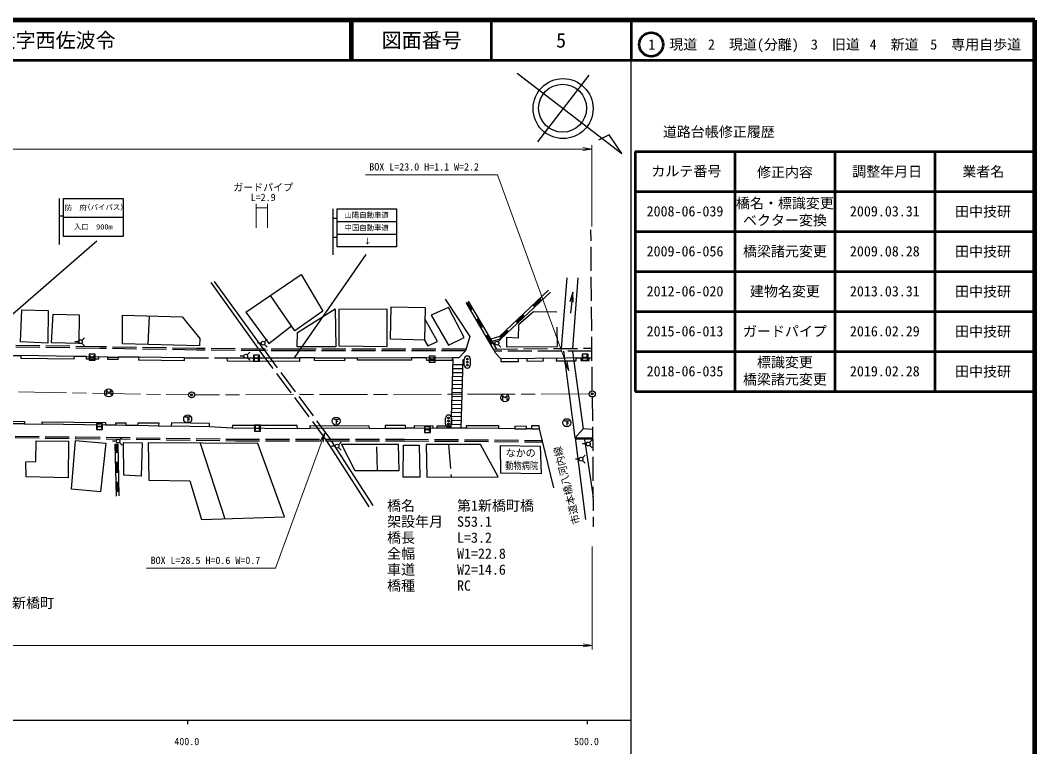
# Model space of a CAD drawing. Units: millimetres, scale not verified. Extents: x 40000 to 680000, y 20000 to 380000.
# Drawn here: x 426182 to 680000, y 198357 to 380000 of the extents above; entities that cross this region are included whole.
import ezdxf
from ezdxf.enums import TextEntityAlignment as Align

# ---------------------------------------------------------------- set-up
doc = ezdxf.new("R2010")
doc.units = ezdxf.units.MM
doc.header["$LTSCALE"] = 1000
doc.header["$PDMODE"] = 32
doc.header["$PDSIZE"] = 500
doc.linetypes.add('CHAIN', pattern=[18.5, 12, -1.5, 3.5, -1.5])
doc.linetypes.add('DASHED', pattern=[7.5, 6, -1.5])
for name, color, linetype, lineweight in [('M-BGD', 7, 'Continuous', 25), ('M-BGD-EXST', 7, 'Continuous', 25), ('M-BMK', 2, 'CHAIN', 13), ('M-BMK-SRVR', 3, 'Continuous', 25), ('M-STR-HTXT', 7, 'Continuous', 13), ('M-STR-STR1', 1, 'Continuous', 25), ('M-STR-STRC', 7, 'Continuous', 25), ('M-STR-STRD', 7, 'Continuous', 25), ('M-TTL', 2, 'Continuous', 140), ('M-TTL-BAND', 7, 'Continuous', 25), ('M-TTL-FRAM', 2, 'Continuous', 50), ('M-TTL-LINE', 7, 'Continuous', 50)]:
    doc.layers.add(name, color=color, linetype=linetype, lineweight=lineweight)
for name, color, linetype in [('M-BMK-HTXT', 7, 'Continuous'), ('M-OTRS', 6, 'Continuous'), ('M-TTL-TXT', 7, 'Continuous')]:
    doc.layers.add(name, color=color, linetype=linetype)
doc.styles.add('ＭＳ ゴシック', font='')
doc.styles.get('ＭＳ ゴシック').set_extended_font_data('MS Gothic')

# ---------------------------------------------------------------- blocks, each defined once
blk = doc.blocks.new('open_arrow')
at = {"color": 0, "linetype": 'Continuous', "lineweight": -2}
blk.add_lwpolyline([(7.5, 1.25), (0, 0), (7.5, -1.25)], dxfattribs=at)

msp = doc.modelspace()

# ---------------------------------------------------------------- hatches: boundary and pattern name
at = {"layer": 'M-BGD'}
for points in [[(554925, 308303), (556623, 309901), (556143, 310411), (554445, 308812)], [(539430, 307889), (538468, 309519), (537865, 309163), (538827, 307534)], [(541425, 303133), (542028, 303489), (540899, 305402), (540296, 305046)], [(552294, 305825), (551814, 306335), (550182, 304799), (550662, 304289)], [(548328, 302092), (547848, 302601), (546088, 300944), (546568, 300435)], [(543894, 298952), (544497, 299307), (544294, 299650), (543929, 300269), (543294, 301345), (542691, 300989)], [(450610, 271998), (450564, 274015), (449864, 273999), (449911, 271982)], [(450724, 267046), (450667, 269523), (449967, 269507), (450024, 267030)], [(450835, 262234), (450783, 264499), (450083, 264483), (450135, 262218)]]:
    msp.add_hatch(color=256, dxfattribs=at).paths.add_polyline_path(points)

# ---------------------------------------------------------------- linework, layer by layer
at = {"layer": 'M-BGD', "linetype": 'DASHED'}
for p, q in [((569290, 287322), (568964, 327607)), ((446078, 297955), (388473, 298895)), ((446085, 298355), (388480, 299295)), ((470260, 297537), (446078, 297955)), ((470265, 297937), (446085, 298355)), ((494966, 297328), (470260, 297537)), ((494968, 297728), (470265, 297937)), ((502924, 274851), (485649, 298027)), ((486919, 297943), (504063, 274851)), ((537533, 297328), (494966, 297328)), ((537673, 297728), (494968, 297728)), ((544601, 297755), (569204, 298005)), ((569210, 297265), (544914, 297223)), ((423278, 296155), (426340, 296185)), ((442751, 295959), (439730, 295914)), ((448119, 295794), (445776, 295872)), ((455852, 295794), (450697, 295794)), ((467257, 295638), (477959, 295560)), ((499831, 295560), (496003, 295560)), ((507408, 295638), (510571, 295638)), ((524046, 295716), (527795, 295716)), ((552919, 295374), (550873, 295440)), ((560310, 295440), (557010, 295506)), ((565260, 295638), (566399, 295623)), ((568531, 295595), (569223, 295604)), ((569302, 285822), (569551, 253347)), ((427236, 279071), (431714, 278987)), ((450134, 278733), (447514, 278733)), ((455626, 278649), (452584, 278649)), ((460780, 278480), (463948, 278564)), ((473496, 278395), (479157, 278057)), ((495549, 277888), (498675, 277973)), ((513504, 277888), (517475, 277973)), ((524826, 277973), (522671, 277973)), ((530487, 277973), (529388, 277888)), ((537880, 277973), (533613, 277973)), ((549957, 277877), (545822, 277888)), ((554070, 277814), (552804, 277814)), ((409901, 275826), (440152, 275451)), ((409907, 276226), (440157, 275851)), ((440152, 275451), (480038, 274851)), ((440157, 275851), (480041, 275251)), ((480038, 274851), (522322, 274851)), ((480041, 275251), (522323, 275251)), ((522322, 274851), (556956, 274551)), ((522323, 275251), (556959, 274951)), ((565031, 275626), (569380, 275626)), ((569384, 275137), (565081, 275234)), ((515548, 267310), (515332, 274017)), ((533321, 273917), (533961, 265812))]:
    msp.add_line(p, q, dxfattribs=at)
at = {"layer": 'M-BGD'}
for p, q in [((482590, 307024), (496482, 316425)), ((496482, 316425), (501914, 307233)), ((562914, 315619), (561517, 297927)), ((565681, 315619), (564312, 297955)), ((473886, 314437), (485649, 298027)), ((486919, 297943), (474772, 314659)), ((558379, 312516), (546088, 300944)), ((494916, 302324), (488782, 311214)), ((532482, 310245), (538653, 300950)), ((545409, 297763), (538309, 309788)), ((558858, 312006), (546451, 300324)), ((556143, 310411), (556623, 309901)), ((564410, 312019), (563826, 306764)), ((426272, 299611), (426542, 307637)), ((426542, 307637), (433125, 307456)), ((433125, 307456), (433035, 299251)), ((501914, 307233), (494916, 302324)), ((495542, 301906), (504943, 307860)), ((504943, 307860), (505152, 298355)), ((517947, 307756), (505883, 307651)), ((505883, 307651), (505883, 298564)), ((517947, 298459), (517947, 307756)), ((518783, 300235), (518992, 308382)), ((518992, 308382), (527452, 308173)), ((527452, 308173), (527348, 300026)), ((533301, 308173), (529019, 306293)), ((537270, 300653), (533301, 308173)), ((544601, 297755), (537706, 309432)), ((538468, 309519), (537865, 309163)), ((539430, 307889), (538827, 307534)), ((554569, 307122), (550807, 303888)), ((554445, 308812), (554925, 308303)), ((560457, 306995), (554569, 307122)), ((434027, 299341), (434387, 306554)), ((434387, 306554), (440880, 306374)), ((440880, 306374), (440790, 299160)), ((451777, 299086), (451777, 306293)), ((451777, 306293), (466714, 305875)), ((458409, 306108), (458071, 298915)), ((466714, 305875), (471101, 300444)), ((482590, 307024), (488335, 299191)), ((530586, 299713), (527416, 305367)), ((529019, 306293), (533301, 298773)), ((540899, 305402), (540296, 305046)), ((550182, 304799), (550662, 304289)), ((551814, 306335), (552294, 305825)), ((488335, 299191), (494029, 303609)), ((542028, 303489), (541425, 303133)), ((547848, 302601), (548328, 302092)), ((550807, 303888), (550741, 300522)), ((560574, 298410), (560508, 303228)), ((433035, 299251), (426272, 299611)), ((471101, 300444), (470996, 298564)), ((495438, 298355), (495542, 301906)), ((527348, 300026), (518783, 300235)), ((527348, 300026), (528183, 298564)), ((528183, 298564), (530586, 299713)), ((533301, 298773), (537270, 300653)), ((538653, 300950), (537560, 297356)), ((543294, 301345), (542691, 300989)), ((546088, 300944), (543929, 300269)), ((546451, 300324), (544294, 299650)), ((546088, 300944), (546568, 300435)), ((550741, 300522), (547837, 300654)), ((547837, 300654), (547837, 298344)), ((440790, 299160), (434027, 299341)), ((470996, 298564), (451777, 299086)), ((505152, 298355), (495438, 298355)), ((505883, 298564), (517947, 298459)), ((537560, 297356), (535919, 295638)), ((544497, 299307), (543894, 298952)), ((545065, 296760), (544601, 297755)), ((547837, 298344), (560574, 298410)), ((439730, 295914), (426340, 296185)), ((426340, 296185), (426340, 295508)), ((426340, 295508), (439685, 295373)), ((439685, 295373), (439730, 295914)), ((442751, 295238), (442751, 295959)), ((442751, 295959), (445776, 295872)), ((445776, 295247), (442751, 295238)), ((445776, 295872), (445776, 295247)), ((448119, 295169), (448119, 295794)), ((448119, 295794), (450697, 295794)), ((450619, 295169), (448119, 295169)), ((450697, 295794), (450619, 295169)), ((455852, 295794), (455774, 295091)), ((455774, 295091), (467257, 294935)), ((467257, 295638), (455852, 295794)), ((467257, 294935), (467257, 295638)), ((478037, 294779), (477959, 295560)), ((477959, 295560), (496003, 295560)), ((496003, 294700), (478037, 294779)), ((496003, 295560), (496003, 294700)), ((499831, 295560), (507408, 295638)), ((499831, 294935), (499831, 295560)), ((507330, 294857), (499831, 294935)), ((507408, 295638), (507330, 294857)), ((510571, 295638), (524046, 295716)), ((510571, 295013), (510571, 295638)), ((524046, 295013), (510571, 295013)), ((524046, 295716), (524046, 295013)), ((527874, 294935), (527795, 295716)), ((527795, 295716), (534279, 295638)), ((534279, 294935), (527874, 294935)), ((534006, 277973), (534494, 295280)), ((535919, 295638), (534279, 295638)), ((534279, 295638), (534279, 294935)), ((536507, 277973), (536993, 295210)), ((546451, 295308), (545065, 296760)), ((550873, 295440), (546451, 295308)), ((546451, 295308), (546451, 294714)), ((546451, 294714), (550873, 294714)), ((550873, 294714), (550873, 295440)), ((557010, 295506), (552919, 295374)), ((552919, 295374), (552919, 294780)), ((552919, 294780), (557076, 294846)), ((557076, 294846), (557010, 295506)), ((560310, 295440), (560244, 294846)), ((560244, 294846), (565260, 294846)), ((565260, 295638), (560310, 295440)), ((565260, 294846), (565260, 295638)), ((566399, 295623), (566399, 294930)), ((566399, 295623), (568531, 295595)), ((566399, 294930), (568531, 294930)), ((568531, 294930), (568531, 295595)), ((536925, 292816), (534426, 292887)), ((536954, 293816), (534455, 293886)), ((536841, 289818), (534342, 289888)), ((536869, 290817), (534370, 290888)), ((536897, 291817), (534398, 291887)), ((536756, 286819), (534257, 286889)), ((536785, 287818), (534286, 287889)), ((536813, 288818), (534314, 288888)), ((536700, 284819), (534201, 284890)), ((536728, 285819), (534229, 285889)), ((536616, 281821), (534117, 281891)), ((536644, 282820), (534145, 282891)), ((536672, 283820), (534173, 283890)), ((420054, 279832), (427236, 279663)), ((427236, 279663), (427236, 279071)), ((431714, 278987), (431630, 279578)), ((431630, 279578), (447514, 279409)), ((447514, 279409), (447514, 278733)), ((450049, 279325), (452584, 279325)), ((450134, 278733), (450049, 279325)), ((452584, 279325), (452584, 278649)), ((455626, 278649), (455710, 279325)), ((455710, 279325), (460864, 279325)), ((460864, 279325), (460780, 278480)), ((464033, 279325), (463948, 278564)), ((473496, 279156), (464033, 279325)), ((536559, 279821), (534060, 279892)), ((536587, 280821), (534088, 280891)), ((427236, 279071), (420054, 279071)), ((447514, 278733), (431714, 278987)), ((452584, 278649), (450134, 278733)), ((460780, 278480), (455626, 278649)), ((463948, 278564), (473496, 278395)), ((473496, 278395), (473496, 279156)), ((479242, 278649), (479157, 278057)), ((479157, 278057), (495549, 277888)), ((495464, 278649), (479242, 278649)), ((495549, 277888), (495464, 278649)), ((498675, 277973), (498675, 278649)), ((498675, 278649), (513419, 278564)), ((513504, 277888), (498675, 277973)), ((513419, 278564), (513504, 277888)), ((517517, 278649), (517475, 277973)), ((517475, 277973), (522671, 277973)), ((522587, 278649), (517517, 278649)), ((522671, 277973), (522587, 278649)), ((524826, 278649), (529388, 278564)), ((524826, 277973), (524826, 278649)), ((529388, 277888), (524826, 277973)), ((529388, 278564), (529388, 277888)), ((530487, 278564), (533613, 278564)), ((530487, 277973), (530487, 278564)), ((533613, 277973), (530487, 277973)), ((533613, 278564), (533613, 277973)), ((536531, 278822), (534032, 278892)), ((537795, 278649), (545822, 278649)), ((537880, 277973), (537795, 278649)), ((545822, 277888), (537880, 277973)), ((545822, 278649), (545822, 277888)), ((552804, 278447), (549957, 278510)), ((549957, 278510), (549957, 277877)), ((549957, 277877), (552804, 277814)), ((552804, 277814), (552804, 278447)), ((556032, 278573), (554070, 278573)), ((554070, 278573), (554070, 277814)), ((554070, 277814), (556095, 277814)), ((556095, 277814), (556032, 278573)), ((559667, 263064), (556095, 277814)), ((567033, 277812), (565031, 275626)), ((569365, 277675), (567033, 277812)), ((430063, 269682), (430137, 274818)), ((430137, 274818), (438251, 274744)), ((438251, 274744), (438177, 265587)), ((438996, 262759), (440038, 274893)), ((440038, 274893), (447556, 274223)), ((447556, 274223), (446216, 262089)), ((452023, 274446), (456713, 274372)), ((452097, 266257), (452023, 274446)), ((456713, 274372), (456415, 266034)), ((458202, 274372), (458351, 264992)), ((485596, 274148), (458202, 274372)), ((471213, 274265), (477368, 255355)), ((492296, 255835), (485596, 274148)), ((513476, 258324), (502924, 274851)), ((514489, 258704), (504063, 274851)), ((565031, 275626), (567627, 255157)), ((567333, 275136), (569494, 260761)), ((449864, 273999), (450564, 274015)), ((449864, 273999), (450162, 261046)), ((449911, 271982), (450610, 271998)), ((450564, 274015), (450862, 261062)), ((506579, 274017), (520754, 274017)), ((509996, 267310), (506579, 274017)), ((520754, 274017), (520880, 267310)), ((521956, 265791), (522082, 273764)), ((522082, 273764), (526006, 273764)), ((526006, 273764), (526132, 265791)), ((541351, 273954), (527778, 273891)), ((527778, 273891), (527904, 265791)), ((545780, 265854), (541351, 273954)), ((546350, 273701), (556285, 273511)), ((546413, 266740), (546350, 273701)), ((556285, 273511), (556475, 266614)), ((427606, 269607), (430063, 269682)), ((427680, 265811), (427606, 269607)), ((449967, 269507), (450667, 269523)), ((450024, 267030), (450724, 267046)), ((520880, 267310), (509996, 267310)), ((556475, 266614), (546413, 266740)), ((438177, 265587), (427680, 265811)), ((450083, 264483), (450783, 264499)), ((456415, 266034), (452097, 266257)), ((458351, 264992), (468624, 264843)), ((468624, 264843), (471490, 255165)), ((526132, 265791), (521956, 265791)), ((527904, 265791), (545780, 265854)), ((446216, 262089), (438996, 262759)), ((450135, 262218), (450835, 262234)), ((471490, 255165), (492296, 255835))]:
    msp.add_line(p, q, dxfattribs=at)
at = {"layer": 'M-BGD-EXST'}
for p, q in [((440751, 299634), (439808, 299634)), ((441556, 299968), (442222, 300634)), ((487271, 299605), (487938, 300271)), ((545776, 299605), (546443, 300271)), ((441556, 299301), (442222, 298634)), ((482917, 296339), (483584, 297006)), ((486466, 299271), (485524, 299271)), ((487271, 298938), (487938, 298271)), ((544972, 299271), (544029, 299271)), ((545776, 298938), (546443, 298271)), ((444914, 296507), (443414, 296507)), ((443414, 296507), (443414, 295007)), ((443414, 295007), (444914, 295007)), ((443646, 295234), (443646, 296284)), ((443646, 295759), (444696, 295759)), ((444698, 295229), (444698, 296279)), ((444914, 295007), (444914, 296507)), ((482113, 296006), (481170, 296006)), ((482917, 295673), (483584, 295006)), ((486024, 296242), (484524, 296242)), ((484524, 296242), (484524, 294742)), ((484524, 294742), (486024, 294742)), ((484756, 294969), (484756, 296019)), ((484756, 295494), (485806, 295494)), ((485808, 294964), (485808, 296014)), ((486024, 294742), (486024, 296242)), ((529980, 296021), (528480, 296021)), ((528480, 296021), (528480, 294521)), ((528480, 294521), (529980, 294521)), ((528712, 294748), (528712, 295798)), ((528712, 295273), (529762, 295273)), ((529764, 294744), (529764, 295794)), ((529980, 294521), (529980, 296021)), ((537284, 293785), (537284, 295285)), ((538784, 295285), (538784, 293785)), ((568243, 296551), (566743, 296551)), ((566743, 296551), (566743, 295051)), ((566743, 295051), (568243, 295051)), ((566976, 295278), (566976, 296328)), ((566976, 295803), (568026, 295803)), ((568027, 295273), (568027, 296323)), ((568243, 295051), (568243, 296551)), ((447797, 286315), (447797, 287315)), ((447797, 287315), (448297, 286815)), ((448297, 286815), (448797, 287315)), ((448797, 287315), (448797, 286315)), ((546939, 285105), (546939, 286105)), ((546939, 286105), (547439, 285605)), ((547439, 285605), (547939, 286105)), ((547939, 286105), (547939, 285105)), ((467460, 280809), (468669, 280809)), ((468065, 280809), (468065, 279591)), ((468067, 280516), (468358, 280307)), ((468358, 280307), (468491, 280126)), ((504598, 280279), (505807, 280279)), ((505202, 280279), (505202, 279062)), ((505205, 279986), (505495, 279777)), ((505495, 279777), (505629, 279596)), ((532574, 279042), (532574, 280542)), ((534074, 280542), (534074, 279042)), ((562324, 279882), (563533, 279882)), ((562928, 279882), (562928, 278665)), ((562931, 279589), (563221, 279380)), ((563221, 279380), (563354, 279199)), ((446768, 279163), (445268, 279163)), ((445268, 279163), (445268, 277663)), ((445268, 277663), (446768, 277663)), ((445500, 277889), (445500, 278939)), ((445500, 278414), (446550, 278414)), ((446551, 277885), (446551, 278935)), ((446768, 277663), (446768, 279163)), ((486289, 278765), (484789, 278765)), ((484789, 278765), (484789, 277265)), ((484789, 277265), (486289, 277265)), ((485021, 277492), (485021, 278542)), ((485021, 278017), (486071, 278017)), ((486072, 277488), (486072, 278538)), ((486289, 277265), (486289, 278765)), ((528789, 278412), (527289, 278412)), ((527289, 278412), (527289, 276912)), ((527289, 276912), (528789, 276912)), ((527521, 277139), (527521, 278189)), ((527521, 277664), (528571, 277664)), ((528572, 277135), (528572, 278185)), ((528789, 276912), (528789, 278412)), ((450184, 274781), (449241, 274781)), ((450989, 275114), (451656, 275781)), ((450989, 274448), (451656, 273781)), ((505775, 273844), (506442, 274511)), ((568634, 274389), (569301, 275055)), ((504970, 273511), (504028, 273511)), ((505775, 273178), (506442, 272511)), ((567829, 274055), (566887, 274055)), ((568634, 273722), (569301, 273055)), ((566015, 270246), (565073, 270246)), ((566820, 270579), (567487, 271246)), ((566820, 269912), (567487, 269246))]:
    msp.add_line(p, q, dxfattribs=at)
for centre, radius in [((441222, 299634), 471), ((486938, 299271), 471), ((545443, 299271), 471), ((482584, 296006), 471), ((538034, 295285), 225), ((538034, 294535), 225), ((538034, 293785), 225), ((448297, 286815), 1000), ((547439, 285605), 1000), ((468062, 280310), 1000), ((505200, 279781), 1000), ((533324, 280542), 225), ((533324, 279792), 225), ((533324, 279042), 225), ((562926, 279383), 1000), ((450656, 274781), 471), ((568301, 274055), 471), ((505442, 273511), 471), ((566487, 270246), 471)]:
    msp.add_circle(centre, radius, dxfattribs=at)
for centre, start, end in [((538034, 295285), 0, 180), ((538034, 293785), 180, 0), ((533324, 280542), 0, 180), ((533324, 279042), 180, 0)]:
    msp.add_arc(centre, 750, start, end, dxfattribs=at)
at = {"layer": 'M-BMK'}
for p, q in [((370237, 287983), (468302, 286346)), ((568546, 286570), (469802, 286336))]:
    msp.add_line(p, q, dxfattribs=at)
at = {"layer": 'M-BMK-SRVR'}
for centre in [(469052, 286334), (569296, 286572)]:
    msp.add_circle(centre, 750, dxfattribs=at)
at = {"layer": 'M-OTRS'}
for p in [(569296, 286572), (469052, 286334)]:
    msp.add_point(p, dxfattribs=at)
at = {"layer": 'M-STR-HTXT'}
for p, q in [((69173, 347807), (569204, 347807)), ((569204, 328428), (569204, 348807)), ((485169, 328132), (485169, 334132)), ((485169, 333132), (488069, 333132)), ((488069, 328132), (488069, 334132)), ((485169, 297580), (488069, 297551)), ((569301, 248442), (569301, 222695)), ((569301, 223695), (68922, 223695))]:
    msp.add_line(p, q, dxfattribs=at)
for points in [[(563435, 292375), (545595, 341389), (512517, 341389)], [(502346, 276741), (490061, 242988), (457796, 242988)]]:
    msp.add_lwpolyline(points, dxfattribs=at)
at = {"layer": 'M-STR-STR1'}
for p, q in [((565031, 275626), (562188, 297265)), ((564389, 297181), (567033, 277812))]:
    msp.add_line(p, q, dxfattribs=at)
at = {"layer": 'M-STR-STRC'}
for p, q in [((435947, 335476), (435947, 323976)), ((436947, 335476), (451947, 335476)), ((436947, 335476), (436947, 325976)), ((451947, 335476), (451947, 325976)), ((504345, 332887), (504345, 321387)), ((505345, 332887), (520345, 332887)), ((505345, 332887), (505345, 323387)), ((520345, 332887), (520345, 323387)), ((435947, 331114), (436947, 331114)), ((451947, 330726), (436947, 330726)), ((504345, 330512), (505345, 330512)), ((505345, 329720), (520345, 329720)), ((451947, 325976), (436947, 325976)), ((504345, 325762), (505345, 325762)), ((505345, 326554), (520345, 326554)), ((412650, 296501), (445340, 324821)), ((520345, 323387), (505345, 323387)), ((494821, 295599), (512748, 321467))]:
    msp.add_line(p, q, dxfattribs=at)
at = {"layer": 'M-STR-STRD'}
for p, q in [((550517, 366793), (576700, 346660)), ((568412, 366278), (555611, 349631)), ((573543, 351366), (570841, 350060)), ((576700, 346660), (573543, 351366))]:
    msp.add_line(p, q, dxfattribs=at)
for centre, radius in [((561986, 357921), 7500), ((561866, 358024), 6000)]:
    msp.add_circle(centre, radius, dxfattribs=at)
at = {"layer": 'M-TTL'}
for p, q in [((680000, 380000), (40000, 380000)), ((680000, 20000), (680000, 380000))]:
    msp.add_line(p, q, dxfattribs=at)
at = {"layer": 'M-TTL-BAND'}
for p, q in [((579000, 20000), (579000, 370000)), ((40000, 205000), (579000, 205000)), ((468000, 205000), (468000, 204000)), ((568000, 205000), (568000, 204000))]:
    msp.add_line(p, q, dxfattribs=at)
at = {"layer": 'M-TTL-FRAM'}
for p, q in [((580000, 347197), (580000, 287197)), ((580000, 347197), (680000, 347197)), ((580000, 287197), (680000, 287197))]:
    msp.add_line(p, q, dxfattribs=at)
at = {"layer": 'M-TTL-LINE'}
for p, q in [((508747, 380000), (508747, 370000)), ((509247, 380000), (509247, 370000)), ((543997, 380000), (543997, 370000)), ((579000, 380000), (579000, 370000)), ((40000, 370000), (680000, 370000)), ((605000, 347197), (605000, 287197)), ((630000, 347197), (630000, 287197)), ((655000, 347197), (655000, 287197)), ((580000, 337197), (680000, 337197)), ((580000, 327197), (680000, 327197)), ((580000, 317197), (680000, 317197)), ((580000, 307197), (680000, 307197)), ((580000, 297197), (680000, 297197))]:
    msp.add_line(p, q, dxfattribs=at)
msp.add_circle((584031, 373958), 3000, dxfattribs=at)

# ---------------------------------------------------------------- block references
at = {"layer": 'M-BGD', "xscale": 333, "yscale": 333, "rotation": 263.7}
msp.add_blockref('open_arrow', (564410, 312019), dxfattribs=at)
at = {"layer": 'M-STR-HTXT', "xscale": 300, "yscale": 300}
for p, rotation in [((569204, 347807), 180), ((563435, 292375), 110), ((502346, 276741), 250), ((569301, 223695), 180)]:
    msp.add_blockref('open_arrow', p, dxfattribs=dict(at, rotation=rotation))

# ---------------------------------------------------------------- texts
at = {"layer": 'M-BMK-HTXT', "style": 'ＭＳ ゴシック'}
for s, height, p in [('なかの', 1833, (547640, 270333)), ('新橋町', 2566, (424111, 232259))]:
    msp.add_text(s, height=height, dxfattribs=at).set_placement(p, align=Align.BOTTOM_LEFT)
msp.add_text('市道本橋八河内線', height=1833, rotation=104.036, dxfattribs=at).set_placement((566796, 254366), align=Align.BOTTOM_LEFT)
at = {"layer": 'M-BMK-HTXT', "style": 'ＭＳ ゴシック', "width": 0.8}
msp.add_text('動物病院', height=1833, dxfattribs=at).set_placement((547520, 267176), align=Align.BOTTOM_LEFT)
at = {"layer": 'M-STR-HTXT', "style": 'ＭＳ ゴシック'}
for s, p in [('BOX L=23.0 H=1.1 W=2.2', (513517, 341889)), ('BOX L=28.5 H=0.6 W=0.7', (458796, 243488))]:
    msp.add_text(s, height=1833, dxfattribs=at).set_placement(p, align=Align.BOTTOM_LEFT)
for s, p in [('ガードパイプ', (486958, 336760)), ('L=2.9', (486958, 334260))]:
    msp.add_text(s, height=1833, dxfattribs=at).set_placement(p, align=Align.BOTTOM_CENTER)
for s, p in [('橋名\u3000\u3000\u3000第1新橋町橋', (517959, 259930)), ('架設年月\u3000S53.1', (517959, 255930)), ('橋長\u3000\u3000\u3000L=3.2', (517959, 251930)), ('全幅\u3000\u3000\u3000W1=22.8', (517959, 247930)), ('車道\u3000\u3000\u3000W2=14.6', (517959, 243930)), ('橋種\u3000\u3000\u3000RC', (517959, 239930))]:
    msp.add_text(s, height=2566, dxfattribs=at).set_placement(p, align=Align.TOP_LEFT)
at = {"layer": 'M-STR-STRC', "style": 'ＭＳ ゴシック'}
for s, p in [('防\u3000府', (440071, 333101)), ('山陽自動車道', (512845, 331304)), ('入口\u3000900m', (444447, 328351)), ('中国自動車道', (512845, 328137))]:
    msp.add_text(s, height=1320, dxfattribs=at).set_placement(p, align=Align.MIDDLE_CENTER)
msp.add_text('（バイパス）', height=1320, dxfattribs=at).set_placement((441935, 332201), align=Align.BOTTOM_LEFT)
msp.add_text('↑', height=1320, rotation=180, dxfattribs=at).set_placement((513092, 324813), align=Align.MIDDLE_CENTER)
at = {"layer": 'M-TTL-BAND', "style": 'ＭＳ ゴシック'}
for s, p in [('400.0', (467844, 198195)), ('500.0', (567844, 198195))]:
    msp.add_text(s, height=1833, dxfattribs=at).set_placement(p, align=Align.BOTTOM_CENTER)
at = {"layer": 'M-TTL-TXT', "style": 'ＭＳ ゴシック'}
msp.add_text('防府市大字西佐波令', height=3666, dxfattribs=at).set_placement((405024, 375000), align=Align.MIDDLE_LEFT)
for s, height, p in [('図面番号', 3666, (526622, 375000)), ('5', 3666, (561497, 375000)), ('1\u3000現道', 2566, (589448, 373958)), ('2\u3000現道(分離)', 2566, (609619, 373958)), ('3\u3000旧道', 2566, (630121, 373958)), ('4\u3000新道', 2566, (644824, 373958)), ('5\u3000専用自歩道', 2566, (665228, 373958)), ('道路台帳修正履歴', 2566, (600968, 352113)), ('カルテ番号', 2566, (592839, 342277)), ('修正内容', 2566, (617509, 342023)), ('調整年月日', 2566, (643089, 342197)), ('業者名', 2566, (667134, 342197)), ('橋名・標識変更', 2566, (617500, 334278)), ('2008-06-039', 2566, (592500, 332245)), ('2009.03.31', 2566, (642500, 332245)), ('田中技研', 2566, (667077, 332189)), ('ベクター変換', 2566, (617500, 330010)), ('2009-06-056', 2566, (592500, 322245)), ('橋梁諸元変更', 2566, (617500, 322245)), ('2009.08.28', 2566, (642500, 322245)), ('田中技研', 2566, (667077, 322189)), ('2012-06-020', 2566, (592500, 312245)), ('建物名変更', 2566, (617500, 312245)), ('2013.03.31', 2566, (642500, 312245)), ('田中技研', 2566, (667077, 312189)), ('2015-06-013', 2566, (592500, 302245)), ('ガードパイプ', 2566, (617500, 302245)), ('2016.02.29', 2566, (642500, 302245)), ('田中技研', 2566, (667077, 302189)), ('標識変更', 2566, (617500, 294516)), ('2018-06-035', 2566, (592500, 292245)), ('2019.02.28', 2566, (642500, 292245)), ('田中技研', 2566, (667077, 292189)), ('橋梁諸元変更', 2566, (617500, 290210))]:
    msp.add_text(s, height=height, dxfattribs=at).set_placement(p, align=Align.MIDDLE_CENTER)

doc.saveas('drawing.dxf')
